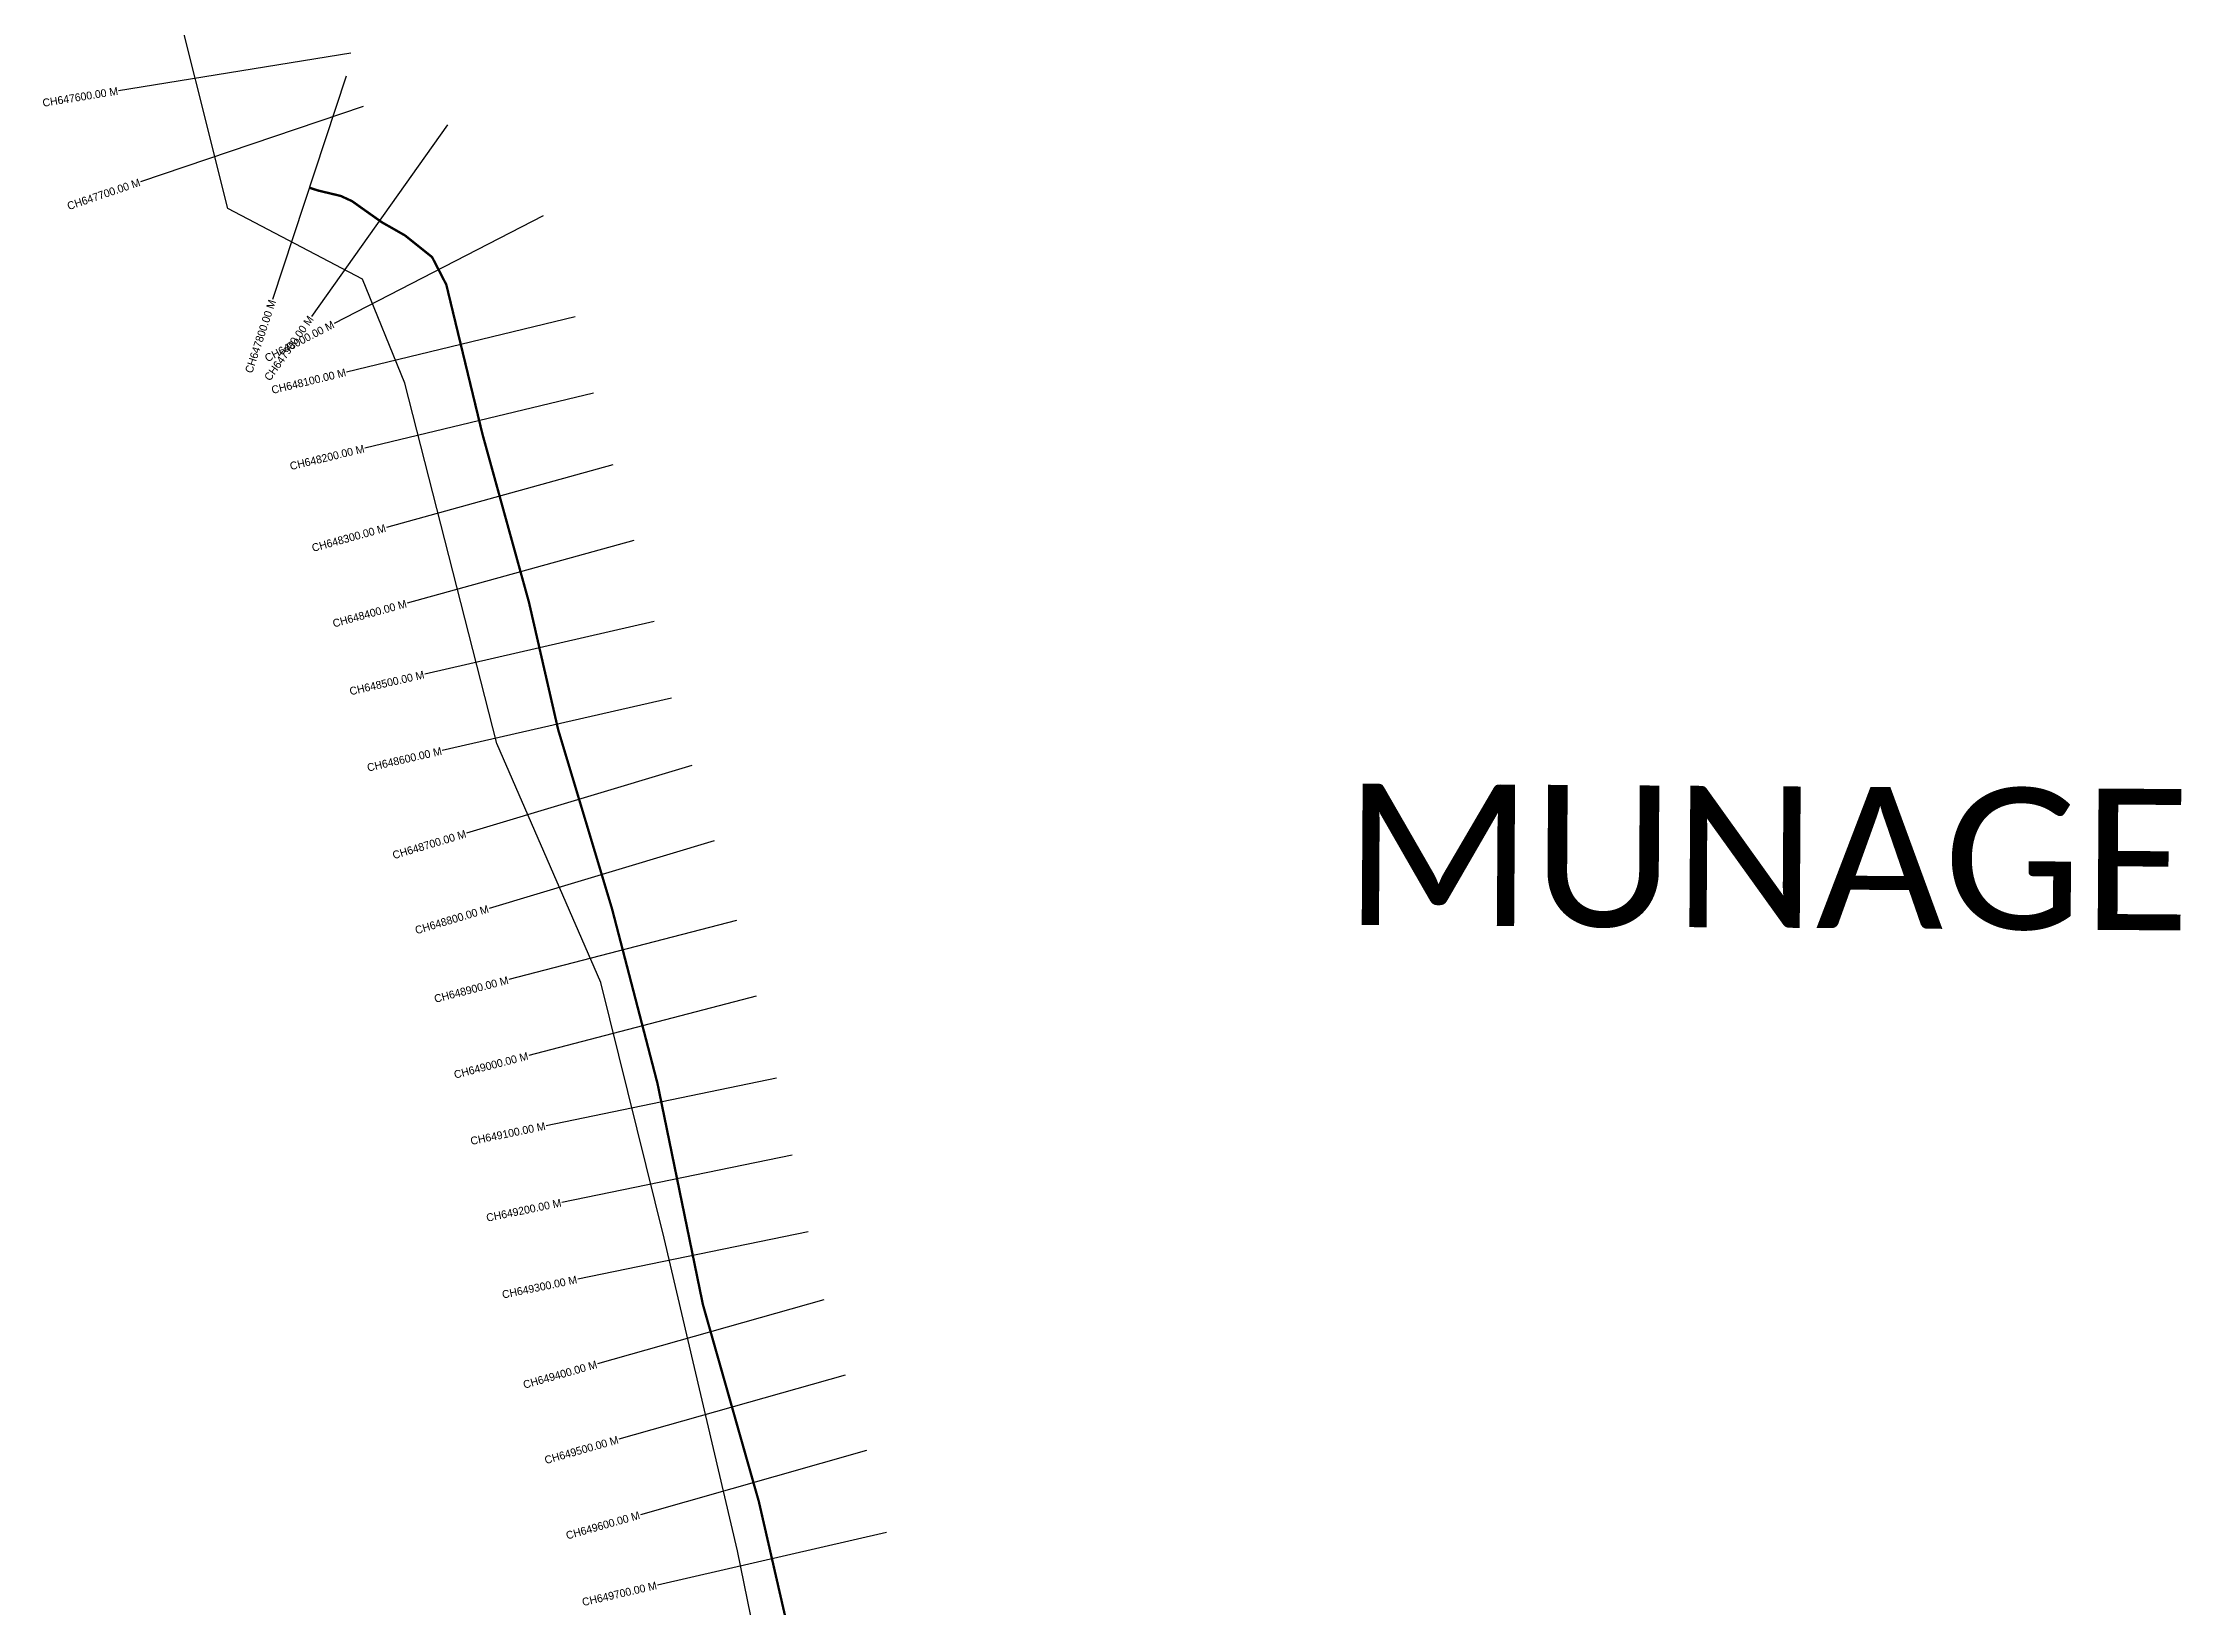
# Model space of a CAD drawing. Header units: metres. Extents: x 330100 to 335694, y 1792679 to 1800485.
# Drawn here: x 330620 to 333349, y 1794907 to 1796903 of the extents above; entities that cross this region are included whole.
import ezdxf
from ezdxf.enums import TextEntityAlignment as Align

# ---------------------------------------------------------------- set-up
doc = ezdxf.new("R2010")
doc.units = ezdxf.units.M
for name, color, linetype in [('CS', 134, 'Continuous'), ('CSMark', 6, 'Continuous'), ('NATURALLY PROTECTED', 3, 'Continuous'), ('VILLAGE NAME', 250, 'Continuous')]:
    doc.layers.add(name, color=color, linetype=linetype)

msp = doc.modelspace()

# ---------------------------------------------------------------- linework, layer by layer
at = {"color": 6}
msp.add_lwpolyline([(331587.6, 1794583.4), (331506.7, 1794979.3), (331413.1, 1795377.9), (331332.3, 1795704.2), (331199.9, 1796009.1), (331082.3, 1796469), (331028.2, 1796601.4), (330856.6, 1796691.6), (330774.3, 1797019.4)], dxfattribs=at)
at = {"layer": 'CS'}
for p, q in [((331013.4, 1796889.7), (330717.2, 1796841.9)), ((331007.7, 1796860.6), (330913.7, 1796575.7)), ((331029.3, 1796821.9), (330745.1, 1796725.8)), ((331136.8, 1796798.6), (330963.2, 1796553.9)), ((331258.8, 1796682.4), (330992.1, 1796544.9)), ((331299.5, 1796553.5), (331008, 1796483)), ((331323.1, 1796456.3), (331031.5, 1796385.8)), ((331347.9, 1796364.5), (331058.8, 1796284.6)), ((331374.6, 1796268.1), (331085.4, 1796188.2)), ((331400.3, 1796164.7), (331107.9, 1796097.6)), ((331422.6, 1796067.2), (331130.2, 1796000.1)), ((331448.4, 1795980.9), (331161.1, 1795894.6)), ((331477.2, 1795885.2), (331189.9, 1795798.8)), ((331505.6, 1795783.5), (331215.2, 1795707.9)), ((331530.7, 1795686.7), (331240.4, 1795611.1)), ((331556.5, 1795582.1), (331262.6, 1795521.6)), ((331576.6, 1795484.1), (331282.8, 1795423.7)), ((331596.8, 1795386.2), (331302.9, 1795325.7)), ((331616.9, 1795299.6), (331328.3, 1795217.7)), ((331644.2, 1795203.4), (331355.6, 1795121.5)), ((331671.5, 1795107.2), (331382.9, 1795025.3)), ((331697, 1795002.6), (331404.6, 1794935.5))]:
    msp.add_line(p, q, dxfattribs=at)
at = {"layer": 'NATURALLY PROTECTED', "const_width": 3, "flags": 128}
msp.add_lwpolyline([(330961, 1796718.1), (330971.3, 1796714.7), (331000.6, 1796707.7), (331015.1, 1796701), (331035.8, 1796686.3), (331053.1, 1796674.1), (331082.6, 1796657.3), (331117.2, 1796629.6), (331135.3, 1796594.5), (331147, 1796546.1), (331181.5, 1796403.5), (331240.7, 1796189.5), (331278, 1796026.8), (331346.7, 1795798.4), (331404.7, 1795575.6), (331462.7, 1795293.3), (331534.1, 1795041.9), (331586, 1794815.6)], dxfattribs=at)

# ---------------------------------------------------------------- texts
at = {"layer": 'CSMark'}
for s, rotation, p in [('CH647600.00 M', 9.1687, (330716.3, 1796841.8)), ('CH647700.00 M', 18.6877, (330744.2, 1796725.5)), ('CH647800.00 M', 71.7253, (330913.4, 1796574.8)), ('CH647900.00 M', 54.6444, (330962.6, 1796553.1)), ('CH648000.00 M', 27.2688, (330991.2, 1796544.5)), ('CH648100.00 M', 13.5992, (331007, 1796482.8)), ('CH648200.00 M', 13.5992, (331030.5, 1796385.6)), ('CH648300.00 M', 15.453, (331057.8, 1796284.3)), ('CH648400.00 M', 15.453, (331084.4, 1796187.9)), ('CH648500.00 M', 12.9249, (331106.9, 1796097.3)), ('CH648600.00 M', 12.9249, (331129.3, 1795999.9)), ('CH648700.00 M', 16.7327, (331160.2, 1795894.3)), ('CH648800.00 M', 16.7327, (331189, 1795798.5)), ('CH648900.00 M', 14.5903, (331214.3, 1795707.6)), ('CH649000.00 M', 14.5903, (331239.5, 1795610.9)), ('CH649100.00 M', 11.6212, (331261.6, 1795521.4)), ('CH649200.00 M', 11.6212, (331281.8, 1795423.5)), ('CH649300.00 M', 11.6212, (331301.9, 1795325.5)), ('CH649400.00 M', 15.8523, (331327.3, 1795217.4)), ('CH649500.00 M', 15.8523, (331354.6, 1795121.2)), ('CH649600.00 M', 15.8523, (331381.9, 1795025)), ('CH649700.00 M', 12.9233, (331403.6, 1794935.3))]:
    msp.add_text(s, height=10, rotation=rotation, dxfattribs=at).set_placement(p, align=Align.MIDDLE_RIGHT)
at = {"layer": 'VILLAGE NAME', "insert": (332281.6, 1795958.2), "char_height": 180.345, "attachment_point": 1, "rotation": 359.6139}
msp.add_mtext_dynamic_manual_height_columns('{\\fCalibri|b0|i0|c0|p34;MUNAGE}', width=1779.605, gutter_width=901.7, heights=[0], dxfattribs=at)

doc.saveas('drawing.dxf')
